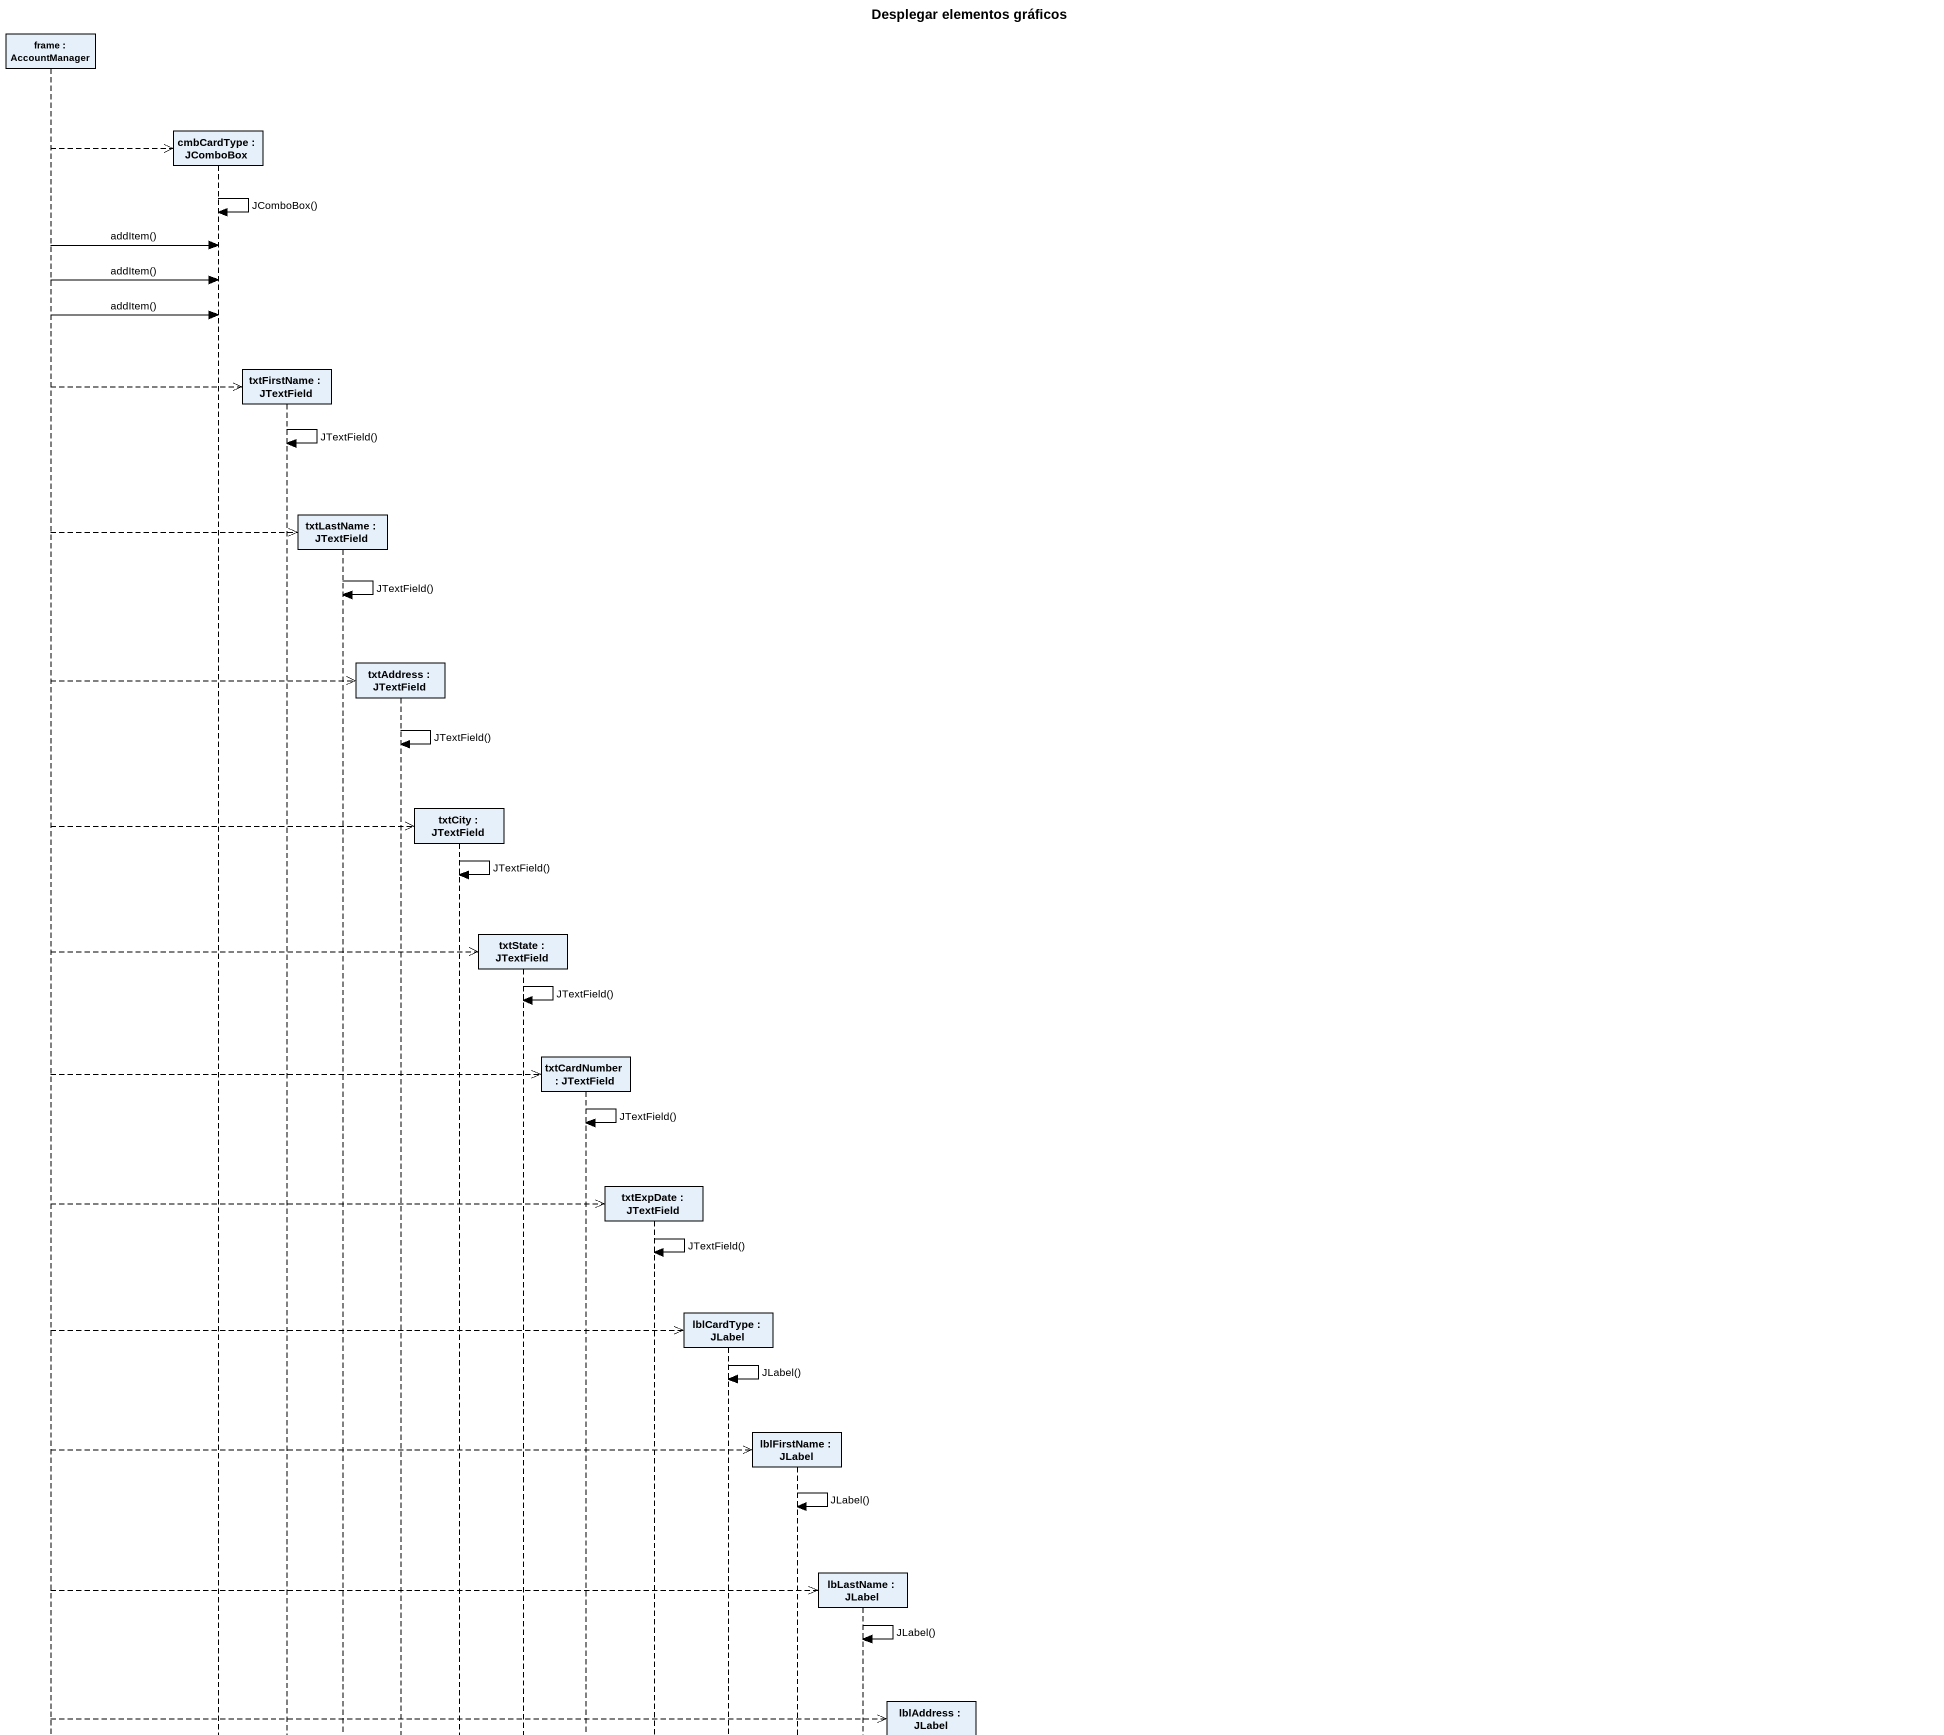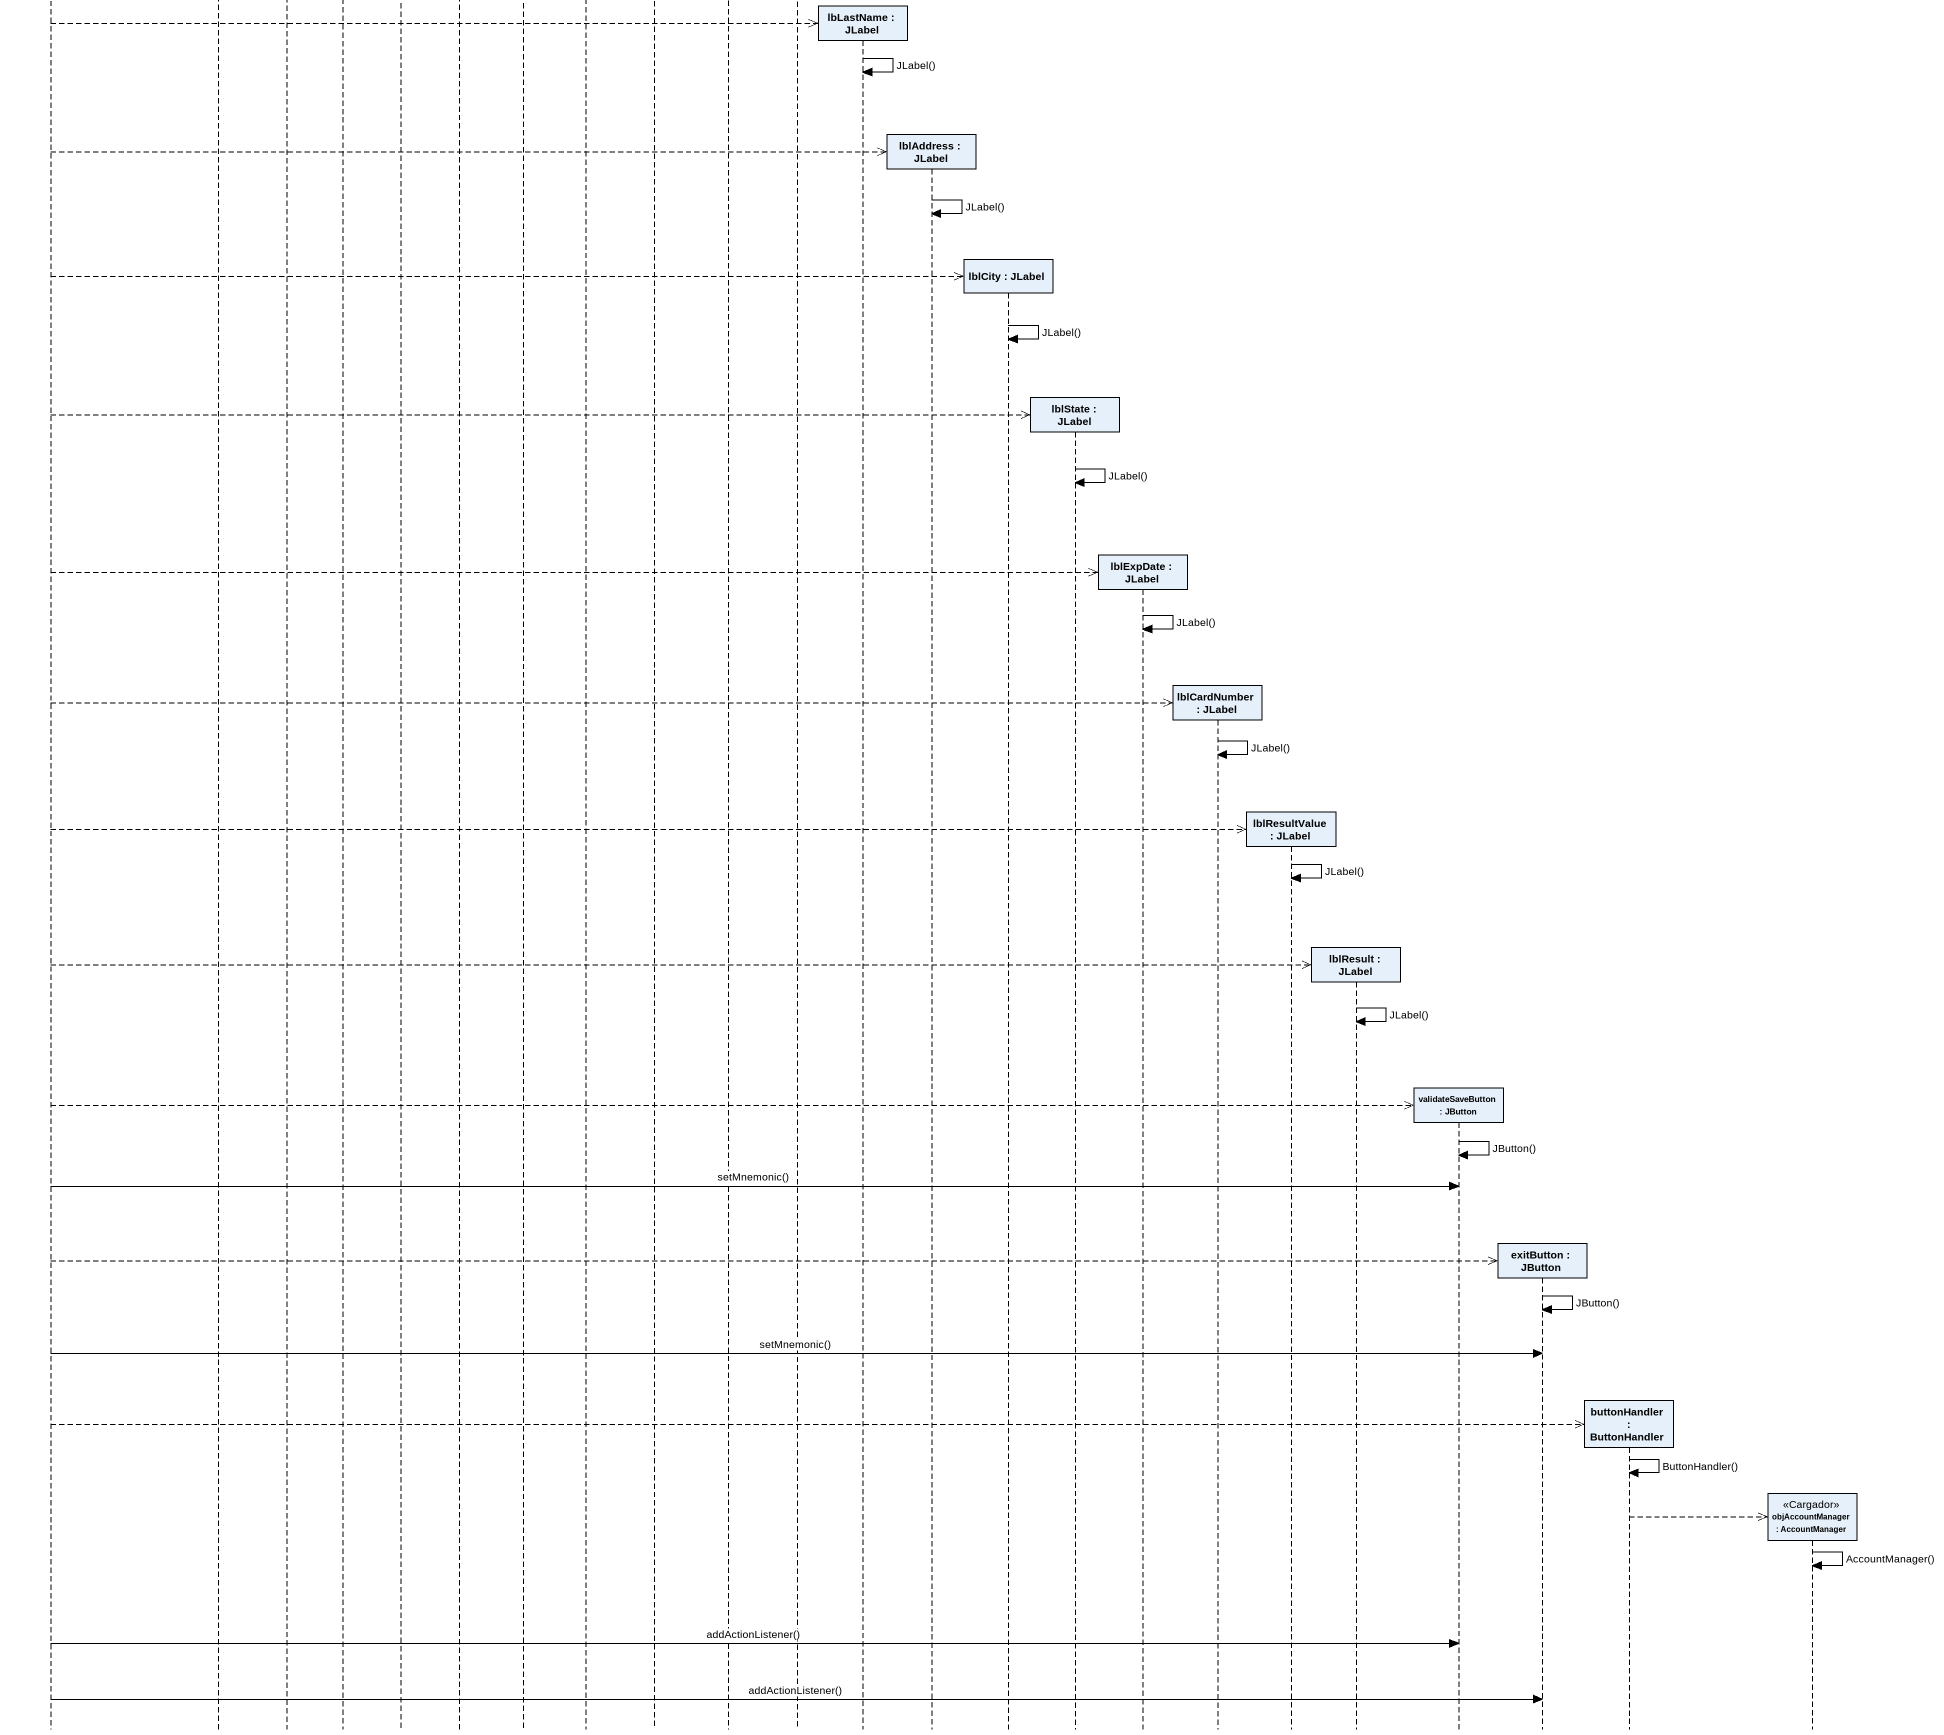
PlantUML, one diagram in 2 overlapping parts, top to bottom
@startuml
title Desplegar elementos gráficos
hide footbox
participant "frame : AccountManager" as frame_
participant "cmbCardType : JComboBox" as cmbCardType
participant "txtFirstName : JTextField" as txtFirstName
participant "txtLastName : JTextField" as txtLastName
participant "txtAddress : JTextField" as txtAddress
participant "txtCity : JTextField" as txtCity
participant "txtState : JTextField" as txtState
participant "txtCardNumber : JTextField" as txtCardNumber
participant "txtExpDate : JTextField" as txtExpDate
participant "lblCardType : JLabel" as lblCardType
participant "lblFirstName : JLabel" as lblFirstName
participant "lbLastName : JLabel" as lbLastName
participant "lblAddress : JLabel" as lblAddress
participant "lblCity : JLabel" as lblCity
participant "lblState : JLabel" as lblState
participant "lblExpDate : JLabel" as lblExpDate
participant "lblCardNumber : JLabel" as lblCardNumber
participant "lblResultValue : JLabel" as lblResultValue
participant "lblResult : JLabel" as lblResult
participant "validateSaveButton : JButton" as validateSaveButton
participant "exitButton : JButton" as exitButton
participant "buttonHandler : ButtonHandler" as buttonHandler
participant "objAccountManager : AccountManager" as objAccountManager <<Cargador>>

frame_ -->> cmbCardType **
cmbCardType -> cmbCardType : JComboBox()
frame_ -> cmbCardType : addItem()
frame_ -> cmbCardType : addItem()
frame_ -> cmbCardType : addItem()
frame_ -->> txtFirstName **
txtFirstName -> txtFirstName : JTextField()
frame_ -->> txtLastName **
txtLastName -> txtLastName : JTextField()
frame_ -->> txtAddress **
txtAddress -> txtAddress : JTextField()
frame_ -->> txtCity **
txtCity -> txtCity : JTextField()
frame_ -->> txtState **
txtState -> txtState : JTextField()
frame_ -->> txtCardNumber **
txtCardNumber -> txtCardNumber : JTextField()
frame_ -->> txtExpDate **
txtExpDate -> txtExpDate : JTextField()
frame_ -->> lblCardType **
lblCardType -> lblCardType : JLabel()
frame_ -->> lblFirstName **
lblFirstName -> lblFirstName : JLabel()
frame_ -->> lbLastName **
lbLastName -> lbLastName : JLabel()
frame_ -->> lblAddress **
lblAddress -> lblAddress : JLabel()
frame_ -->> lblCity **
lblCity -> lblCity : JLabel()
frame_ -->> lblState **
lblState -> lblState : JLabel()
frame_ -->> lblExpDate **
lblExpDate -> lblExpDate : JLabel()
frame_ -->> lblCardNumber **
lblCardNumber -> lblCardNumber : JLabel()
frame_ -->> lblResultValue **
lblResultValue -> lblResultValue : JLabel()
frame_ -->> lblResult **
lblResult -> lblResult : JLabel()
frame_ -->> validateSaveButton **
validateSaveButton -> validateSaveButton : JButton()
frame_ -> validateSaveButton : setMnemonic()
frame_ -->> exitButton **
exitButton -> exitButton : JButton()
frame_ -> exitButton : setMnemonic()
frame_ -->> buttonHandler **
buttonHandler -> buttonHandler : ButtonHandler()
buttonHandler -->> objAccountManager **
objAccountManager -> objAccountManager : AccountManager()
frame_ -> validateSaveButton : addActionListener()
frame_ -> exitButton : addActionListener()
@enduml
